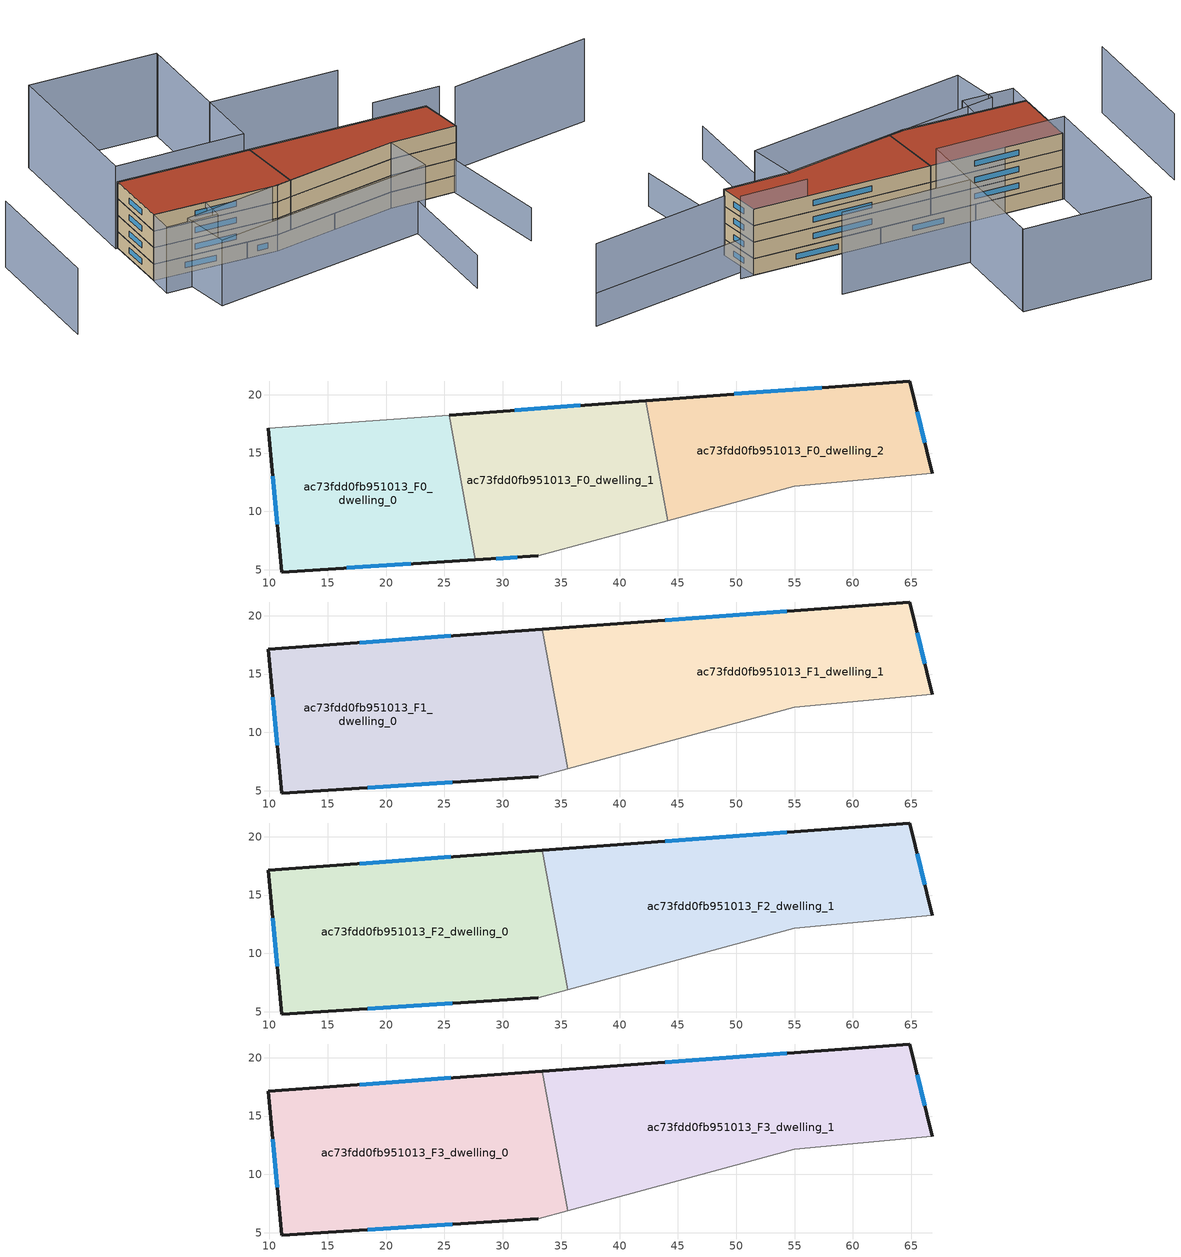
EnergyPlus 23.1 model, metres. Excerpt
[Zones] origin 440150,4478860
ac73fdd0fb951013_F0_dwelling_0
 floor ground (EU_floor_Construction): 27.65,5.85 25.41,18.25 9.89,17.11 11.08,4.81 z0
 wall outside (EU_wall_Construction): 27.65,5.85 11.08,4.81 9.89,17.11 z0:3
 wall to ac73fdd0fb951013_F0_dwelling_1 (EU_wall_Construction): 25.41,18.25 27.65,5.85 z0:3
 wall adiabatic (EU_wall_Construction): 9.89,17.11 25.41,18.25 z0:3
 window (EU_Window_Construction): 22.11,5.5 16.62,5.15 / 10.68,8.92 10.28,12.99 z1:2
ac73fdd0fb951013_F0_dwelling_1
 floor ground (EU_floor_Construction): 44.12,9.21 42.26,19.5 25.41,18.25 27.65,5.85 33.02,6.19 z0
 wall outside (EU_wall_Construction): 25.41,18.25 42.26,19.5 / 33.02,6.19 27.65,5.85 z0:3
 wall to ac73fdd0fb951013_F0_dwelling_2 (EU_wall_Construction): 42.26,19.5 44.12,9.21 z0:3
 wall adiabatic (EU_wall_Construction): 44.12,9.21 33.02,6.19 z0:3
 window (EU_Window_Construction): 31.04,18.67 36.63,19.08 / 31.23,6.07 29.44,5.96 z1:2
ac73fdd0fb951013_F0_dwelling_2
 floor ground (EU_floor_Construction): 66.81,13.25 64.87,21.17 42.26,19.5 44.12,9.21 54.98,12.17 z0
 wall outside (EU_wall_Construction): 42.26,19.5 64.87,21.17 66.81,13.25 z0:3
 wall adiabatic (EU_wall_Construction): 66.81,13.25 54.98,12.17 44.12,9.21 z0:3
 window (EU_Window_Construction): 65.52,18.53 66.16,15.9 / 49.82,20.06 57.31,20.61 z1:2
ac73fdd0fb951013_F1_dwelling_0
 floor to ac73fdd0fb951013_F0_dwelling_0 (EU_floor_Construction): 27.65,5.85 25.41,18.25 9.89,17.11 11.08,4.81 z3
 floor to ac73fdd0fb951013_F0_dwelling_1 (EU_floor_Construction): 35.55,6.88 33.39,18.84 25.41,18.25 27.65,5.85 33.02,6.19 z3
 wall outside (EU_wall_Construction): 33.02,6.19 11.08,4.81 9.89,17.11 33.39,18.84 z3:6
 wall to ac73fdd0fb951013_F1_dwelling_1 (EU_wall_Construction): 33.39,18.84 35.55,6.88 z3:6
 wall adiabatic (EU_wall_Construction): 35.55,6.88 33.02,6.19 z3:6
 window (EU_Window_Construction): 17.74,17.69 25.53,18.26 / 25.69,5.73 18.41,5.27 / 10.68,8.92 10.28,12.99 z4:5
ac73fdd0fb951013_F1_dwelling_1
 floor to ac73fdd0fb951013_F0_dwelling_1 (EU_floor_Construction): 44.12,9.21 42.26,19.5 33.39,18.84 35.55,6.88 z3
 floor to ac73fdd0fb951013_F0_dwelling_2 (EU_floor_Construction): 66.81,13.25 64.87,21.17 42.26,19.5 44.12,9.21 54.98,12.17 z3
 wall outside (EU_wall_Construction): 33.39,18.84 64.87,21.17 66.81,13.25 z3:6
 wall adiabatic (EU_wall_Construction): 66.81,13.25 54.98,12.17 35.55,6.88 z3:6
 window (EU_Window_Construction): 65.52,18.53 66.16,15.9 / 43.91,19.62 54.35,20.39 z4:5
ac73fdd0fb951013_F2_dwelling_0
 floor to ac73fdd0fb951013_F1_dwelling_0 (EU_floor_Construction): 35.55,6.88 33.39,18.84 9.89,17.11 11.08,4.81 33.02,6.19 z6
 wall outside (EU_wall_Construction): 33.02,6.19 11.08,4.81 9.89,17.11 33.39,18.84 z6:9
 wall to ac73fdd0fb951013_F2_dwelling_1 (EU_wall_Construction): 33.39,18.84 35.55,6.88 z6:9
 wall adiabatic (EU_wall_Construction): 35.55,6.88 33.02,6.19 z6:9
 window (EU_Window_Construction): 17.74,17.69 25.53,18.26 / 25.69,5.73 18.41,5.27 / 10.68,8.92 10.28,12.99 z7:8
ac73fdd0fb951013_F2_dwelling_1
 floor to ac73fdd0fb951013_F1_dwelling_1 (EU_floor_Construction): 66.81,13.25 64.87,21.17 33.39,18.84 35.55,6.88 54.98,12.17 z6
 wall outside (EU_wall_Construction): 33.39,18.84 64.87,21.17 66.81,13.25 z6:9
 wall adiabatic (EU_wall_Construction): 66.81,13.25 54.98,12.17 35.55,6.88 z6:9
 window (EU_Window_Construction): 65.52,18.53 66.16,15.9 / 43.91,19.62 54.35,20.39 z7:8
ac73fdd0fb951013_F3_dwelling_0
 floor to ac73fdd0fb951013_F2_dwelling_0 (EU_floor_Construction): 35.55,6.88 33.39,18.84 9.89,17.11 11.08,4.81 33.02,6.19 z9
 wall outside (EU_wall_Construction): 33.02,6.19 11.08,4.81 9.89,17.11 33.39,18.84 z9:12
 wall to ac73fdd0fb951013_F3_dwelling_1 (EU_wall_Construction): 33.39,18.84 35.55,6.88 z9:12
 wall adiabatic (EU_wall_Construction): 35.55,6.88 33.02,6.19 z9:12
 window (EU_Window_Construction): 17.74,17.69 25.53,18.26 / 25.69,5.73 18.41,5.27 / 10.68,8.92 10.28,12.99 z10:11
 roof outside (EU_roof_Construction): 33.39,18.84 35.55,6.88 33.02,6.19 11.08,4.81 9.89,17.11 z12
ac73fdd0fb951013_F3_dwelling_1
 floor to ac73fdd0fb951013_F2_dwelling_1 (EU_floor_Construction): 66.81,13.25 64.87,21.17 33.39,18.84 35.55,6.88 54.98,12.17 z9
 wall outside (EU_wall_Construction): 33.39,18.84 64.87,21.17 66.81,13.25 z9:12
 wall adiabatic (EU_wall_Construction): 66.81,13.25 54.98,12.17 35.55,6.88 z9:12
 window (EU_Window_Construction): 65.52,18.53 66.16,15.9 / 43.91,19.62 54.35,20.39 z10:11
 roof outside (EU_roof_Construction): 64.87,21.17 66.81,13.25 54.98,12.17 35.55,6.88 33.39,18.84 z12
shading: -8.93,18 -6.87,-6.72 / 11.43,0.33 11.08,4.81 / 11.08,4.81 20.2,5.53 / 20.2,5.53 20.56,1.06 / 20.56,1.06 11.43,0.33 / 57.3,3.38 17.94,-6.98 / 17.94,-6.98 15.63,1.81 / 15.63,1.81 54.98,12.17 / 54.98,12.17 57.3,3.38 z0:12; 57.67,-17.24 54.98,12.17 / 71.62,-6.22 64.91,19.02 / 64.91,19.02 94.5,26.89 z0:6; 94.5,26.88 69.52,20.22 / 67.22,21.35 55.37,20.34 / 54.32,32.4 31.44,30.49 / 31.44,30.49 29.94,48.53 / 29.92,48.72 32.46,18.91 / 32.46,18.91 9.56,16.96 / 9.56,16.96 7.02,46.77 / 7.02,46.77 29.92,48.72 z0:15
[Building]
EU S2 Campaign: North Axis=0; Terrain=City; Solar Distribution=FullExterior
[Site:Location]
Madrid: Latitude=40.5; Longitude=-3.5; Time Zone=1; Elevation=609
[SizingPeriod:WeatherFileDays]
AnnualSizingPeriod: Begin Month=1; Begin Day of Month=1; End Month=12; End Day of Month=31; Day of Week for Start Day=Monday; Use Weather File Daylight Saving Period=No; Use Weather File Rain and Snow Indicators=No
[MATERIAL]
EU_InternalMass_Material: Roughness=MediumRough; Thickness=0.1; Conductivity=1; Density=1800; Specific Heat=900; Thermal Absorptance=0.9; Solar Absorptance=0.7; Visible Absorptance=0.7
[MATERIAL:NOMASS] Roughness=MediumRough; Thermal Absorptance=0.9; Solar Absorptance=0.7; Visible Absorptance=0.7
Name | Thermal Resistance
EU_wall_NoMass | 0.459673
EU_roof_NoMass | 0.495815
EU_floor_NoMass | 0.788942
[WINDOWMATERIAL:SIMPLEGLAZINGSYSTEM]
EU_Window_SimpleGlazing: UFactor=4.26103; Solar Heat Gain Coefficient=0.85; Visible Transmittance=0.85
[CONSTRUCTION]
EU_wall_Construction: EU_wall_NoMass
EU_roof_Construction: EU_roof_NoMass
EU_floor_Construction: EU_floor_NoMass
EU_InternalMass_Construction: EU_InternalMass_Material
EU_Window_Construction: EU_Window_SimpleGlazing
[ZONE] Type=1; Multiplier=1; Ceiling Height=autocalculate; Floor Area=autocalculate; Part of Total Floor Area=Yes
Name | Volume
ac73fdd0fb951013_F0_dwelling_0 | 600.151
ac73fdd0fb951013_F1_dwelling_0; ac73fdd0fb951013_F2_dwelling_0; ac73fdd0fb951013_F3_dwelling_0 | 900.232
ac73fdd0fb951013_F0_dwelling_1; ac73fdd0fb951013_F0_dwelling_2 | 600.145
ac73fdd0fb951013_F1_dwelling_1; ac73fdd0fb951013_F2_dwelling_1; ac73fdd0fb951013_F3_dwelling_1 | 900.235
[INTERNALMASS] Construction=EU_InternalMass_Construction
Name | Zone or ZoneList | Surface Area
ac73fdd0fb951013_F0_dwelling_0_EU_InternalMass | ac73fdd0fb951013_F0_dwelling_0 | 200.05
ac73fdd0fb951013_F0_dwelling_1_EU_InternalMass | ac73fdd0fb951013_F0_dwelling_1 | 200.048
ac73fdd0fb951013_F0_dwelling_2_EU_InternalMass | ac73fdd0fb951013_F0_dwelling_2 | 200.048
ac73fdd0fb951013_F1_dwelling_0_EU_InternalMass | ac73fdd0fb951013_F1_dwelling_0 | 300.077
ac73fdd0fb951013_F1_dwelling_1_EU_InternalMass | ac73fdd0fb951013_F1_dwelling_1 | 300.078
ac73fdd0fb951013_F2_dwelling_0_EU_InternalMass | ac73fdd0fb951013_F2_dwelling_0 | 300.077
ac73fdd0fb951013_F2_dwelling_1_EU_InternalMass | ac73fdd0fb951013_F2_dwelling_1 | 300.078
ac73fdd0fb951013_F3_dwelling_0_EU_InternalMass | ac73fdd0fb951013_F3_dwelling_0 | 300.077
ac73fdd0fb951013_F3_dwelling_1_EU_InternalMass | ac73fdd0fb951013_F3_dwelling_1 | 300.078
[OTHEREQUIPMENT] Fuel Type=Electricity; Design Level Calculation Method=Watts/Area; Power per Zone Floor Area=1; Fraction Latent=0; Fraction Radiant=0; Fraction Lost=0; Carbon Dioxide Generation Rate=0; EndUse Subcategory=EU_Step8_InternalGains
Name | Zone or ZoneList or Space or SpaceList | Schedule
EU_Step8_InternalGain_ac73fdd0fb951013_F0_dwelling_0_f000 | ac73fdd0fb951013_F0_dwelling_0 | EU_Step8_GainSchedule_ac73fdd0fb951013_F0_dwelling_0_f000
EU_Step8_InternalGain_ac73fdd0fb951013_F0_dwelling_1_f000 | ac73fdd0fb951013_F0_dwelling_1 | EU_Step8_GainSchedule_ac73fdd0fb951013_F0_dwelling_1_f000
EU_Step8_InternalGain_ac73fdd0fb951013_F0_dwelling_2_f000 | ac73fdd0fb951013_F0_dwelling_2 | EU_Step8_GainSchedule_ac73fdd0fb951013_F0_dwelling_2_f000
EU_Step8_InternalGain_ac73fdd0fb951013_F1_dwelling_0_f000 | ac73fdd0fb951013_F1_dwelling_0 | EU_Step8_GainSchedule_ac73fdd0fb951013_F1_dwelling_0_f000
EU_Step8_InternalGain_ac73fdd0fb951013_F1_dwelling_1_f000 | ac73fdd0fb951013_F1_dwelling_1 | EU_Step8_GainSchedule_ac73fdd0fb951013_F1_dwelling_1_f000
EU_Step8_InternalGain_ac73fdd0fb951013_F2_dwelling_0_f000 | ac73fdd0fb951013_F2_dwelling_0 | EU_Step8_GainSchedule_ac73fdd0fb951013_F2_dwelling_0_f000
EU_Step8_InternalGain_ac73fdd0fb951013_F2_dwelling_1_f000 | ac73fdd0fb951013_F2_dwelling_1 | EU_Step8_GainSchedule_ac73fdd0fb951013_F2_dwelling_1_f000
EU_Step8_InternalGain_ac73fdd0fb951013_F3_dwelling_0_f000 | ac73fdd0fb951013_F3_dwelling_0 | EU_Step8_GainSchedule_ac73fdd0fb951013_F3_dwelling_0_f000
EU_Step8_InternalGain_ac73fdd0fb951013_F3_dwelling_1_f000 | ac73fdd0fb951013_F3_dwelling_1 | EU_Step8_GainSchedule_ac73fdd0fb951013_F3_dwelling_1_f000
[ZONEVENTILATION:DESIGNFLOWRATE] Schedule=EU_AlwaysOn; Design Flow Rate Calculation Method=AirChanges/Hour; Air Changes per Hour=0.719161; Ventilation Type=Natural; Fan Pressure Rise=0; Fan Total Efficiency=1; Constant Term Coefficient=1; Temperature Term Coefficient=0; Velocity Term Coefficient=0; Velocity Squared Term Coefficient=0; Minimum Indoor Temperature=-100; Maximum Indoor Temperature=100; Delta Temperature=-100; Minimum Outdoor Temperature=-100; Maximum Outdoor Temperature=100; Maximum Wind Speed=40
Name | Zone or ZoneList or Space or SpaceList
EU_ConstantAir_ac73fdd0fb951013_F0_dwelling_0 | ac73fdd0fb951013_F0_dwelling_0
EU_ConstantAir_ac73fdd0fb951013_F0_dwelling_1 | ac73fdd0fb951013_F0_dwelling_1
EU_ConstantAir_ac73fdd0fb951013_F0_dwelling_2 | ac73fdd0fb951013_F0_dwelling_2
EU_ConstantAir_ac73fdd0fb951013_F1_dwelling_0 | ac73fdd0fb951013_F1_dwelling_0
EU_ConstantAir_ac73fdd0fb951013_F1_dwelling_1 | ac73fdd0fb951013_F1_dwelling_1
EU_ConstantAir_ac73fdd0fb951013_F2_dwelling_0 | ac73fdd0fb951013_F2_dwelling_0
EU_ConstantAir_ac73fdd0fb951013_F2_dwelling_1 | ac73fdd0fb951013_F2_dwelling_1
EU_ConstantAir_ac73fdd0fb951013_F3_dwelling_0 | ac73fdd0fb951013_F3_dwelling_0
EU_ConstantAir_ac73fdd0fb951013_F3_dwelling_1 | ac73fdd0fb951013_F3_dwelling_1
[HVACTEMPLATE:THERMOSTAT] Constant Heating Setpoint=20; Constant Cooling Setpoint=50
EU_HeatOnly_ac73fdd0fb951013_F0_dwelling_0; EU_HeatOnly_ac73fdd0fb951013_F0_dwelling_1; EU_HeatOnly_ac73fdd0fb951013_F0_dwelling_2; EU_HeatOnly_ac73fdd0fb951013_F1_dwelling_0; EU_HeatOnly_ac73fdd0fb951013_F1_dwelling_1; EU_HeatOnly_ac73fdd0fb951013_F2_dwelling_0; EU_HeatOnly_ac73fdd0fb951013_F2_dwelling_1; EU_HeatOnly_ac73fdd0fb951013_F3_dwelling_0; EU_HeatOnly_ac73fdd0fb951013_F3_dwelling_1
[HVACTEMPLATE:ZONE:IDEALLOADSAIRSYSTEM] System Availability Schedule=EU_AlwaysOn; Maximum Heating Supply Air Temperature=50; Minimum Cooling Supply Air Temperature=13; Maximum Heating Supply Air Humidity Ratio=0.0156; Minimum Cooling Supply Air Humidity Ratio=0.0077; Heating Limit=NoLimit; Cooling Limit=NoLimit; Heating Availability Schedule=EU_AlwaysOn; Cooling Availability Schedule=EU_CoolingOff; Dehumidification Control Type=ConstantSensibleHeatRatio; Cooling Sensible Heat Ratio=0.7; Dehumidification Setpoint=60; Humidification Control Type=None; Humidification Setpoint=30; Outdoor Air Method=None; Outdoor Air Flow Rate per Person=0.00944; Outdoor Air Flow Rate per Zone Floor Area=0; Outdoor Air Flow Rate per Zone=0; Demand Controlled Ventilation Type=None; Outdoor Air Economizer Type=NoEconomizer; Heat Recovery Type=None; Sensible Heat Recovery Effectiveness=0.7; Latent Heat Recovery Effectiveness=0.65
Name | Template Thermostat
ac73fdd0fb951013_F0_dwelling_0 | EU_HeatOnly_ac73fdd0fb951013_F0_dwelling_0
ac73fdd0fb951013_F0_dwelling_1 | EU_HeatOnly_ac73fdd0fb951013_F0_dwelling_1
ac73fdd0fb951013_F0_dwelling_2 | EU_HeatOnly_ac73fdd0fb951013_F0_dwelling_2
ac73fdd0fb951013_F1_dwelling_0 | EU_HeatOnly_ac73fdd0fb951013_F1_dwelling_0
ac73fdd0fb951013_F1_dwelling_1 | EU_HeatOnly_ac73fdd0fb951013_F1_dwelling_1
ac73fdd0fb951013_F2_dwelling_0 | EU_HeatOnly_ac73fdd0fb951013_F2_dwelling_0
ac73fdd0fb951013_F2_dwelling_1 | EU_HeatOnly_ac73fdd0fb951013_F2_dwelling_1
ac73fdd0fb951013_F3_dwelling_0 | EU_HeatOnly_ac73fdd0fb951013_F3_dwelling_0
ac73fdd0fb951013_F3_dwelling_1 | EU_HeatOnly_ac73fdd0fb951013_F3_dwelling_1
[SIZING:ZONE] Zone Cooling Design Supply Air Temperature Input Method=SupplyAirTemperature; Zone Cooling Design Supply Air Temperature=13; Zone Heating Design Supply Air Temperature Input Method=SupplyAirTemperature; Zone Heating Design Supply Air Temperature=50; Zone Cooling Design Supply Air Humidity Ratio=0.008; Zone Heating Design Supply Air Humidity Ratio=0.008; Cooling Design Air Flow Method=DesignDay; Cooling Design Air Flow Rate=0; Cooling Minimum Air Flow per Zone Floor Area=0.000762; Cooling Minimum Air Flow=0; Cooling Minimum Air Flow Fraction=0.2; Heating Design Air Flow Method=DesignDay; Heating Design Air Flow Rate=0; Heating Maximum Air Flow per Zone Floor Area=0.002032; Heating Maximum Air Flow=0.141576; Heating Maximum Air Flow Fraction=0.3; Account for Dedicated Outdoor Air System=No; Dedicated Outdoor Air System Control Strategy=NeutralSupplyAir; Dedicated Outdoor Air Low Setpoint Temperature for Design=autosize; Dedicated Outdoor Air High Setpoint Temperature for Design=autosize; Zone Load Sizing Method=Sensible Load Only No Latent Load; Zone Latent Cooling Design Supply Air Humidity Ratio Input Method=HumidityRatioDifference; Zone Cooling Design Supply Air Humidity Ratio Difference=0.005; Zone Latent Heating Design Supply Air Humidity Ratio Input Method=HumidityRatioDifference; Zone Humidification Design Supply Air Humidity Ratio Difference=0.005
ac73fdd0fb951013_F0_dwelling_0; ac73fdd0fb951013_F0_dwelling_1; ac73fdd0fb951013_F0_dwelling_2; ac73fdd0fb951013_F1_dwelling_0; ac73fdd0fb951013_F1_dwelling_1; ac73fdd0fb951013_F2_dwelling_0; ac73fdd0fb951013_F2_dwelling_1; ac73fdd0fb951013_F3_dwelling_0; ac73fdd0fb951013_F3_dwelling_1
[SCHEDULE:CONSTANT]
Name | Hourly Value
EU_AlwaysOn | 1
EU_CoolingOff | 0
[SCHEDULE:FILE] Column Number=1; Rows to Skip at Top=0; Number of Hours of Data=8760; Column Separator=Comma; Interpolate to Timestep=No; Minutes per Item=60; Adjust Schedule for Daylight Savings=Yes
Name | File
EU_Step8_GainSchedule_ac73fdd0fb951013_F0_dwelling_0_f000 | ../../schedules/ac73fdd0fb951013/ac73fdd0fb951013_F0_dwelling_0_f000_gain.csv
EU_Step8_GainSchedule_ac73fdd0fb951013_F0_dwelling_1_f000 | ../../schedules/ac73fdd0fb951013/ac73fdd0fb951013_F0_dwelling_1_f000_gain.csv
EU_Step8_GainSchedule_ac73fdd0fb951013_F0_dwelling_2_f000 | ../../schedules/ac73fdd0fb951013/ac73fdd0fb951013_F0_dwelling_2_f000_gain.csv
EU_Step8_GainSchedule_ac73fdd0fb951013_F1_dwelling_0_f000 | ../../schedules/ac73fdd0fb951013/ac73fdd0fb951013_F1_dwelling_0_f000_gain.csv
EU_Step8_GainSchedule_ac73fdd0fb951013_F1_dwelling_1_f000 | ../../schedules/ac73fdd0fb951013/ac73fdd0fb951013_F1_dwelling_1_f000_gain.csv
EU_Step8_GainSchedule_ac73fdd0fb951013_F2_dwelling_0_f000 | ../../schedules/ac73fdd0fb951013/ac73fdd0fb951013_F2_dwelling_0_f000_gain.csv
EU_Step8_GainSchedule_ac73fdd0fb951013_F2_dwelling_1_f000 | ../../schedules/ac73fdd0fb951013/ac73fdd0fb951013_F2_dwelling_1_f000_gain.csv
EU_Step8_GainSchedule_ac73fdd0fb951013_F3_dwelling_0_f000 | ../../schedules/ac73fdd0fb951013/ac73fdd0fb951013_F3_dwelling_0_f000_gain.csv
EU_Step8_GainSchedule_ac73fdd0fb951013_F3_dwelling_1_f000 | ../../schedules/ac73fdd0fb951013/ac73fdd0fb951013_F3_dwelling_1_f000_gain.csv
